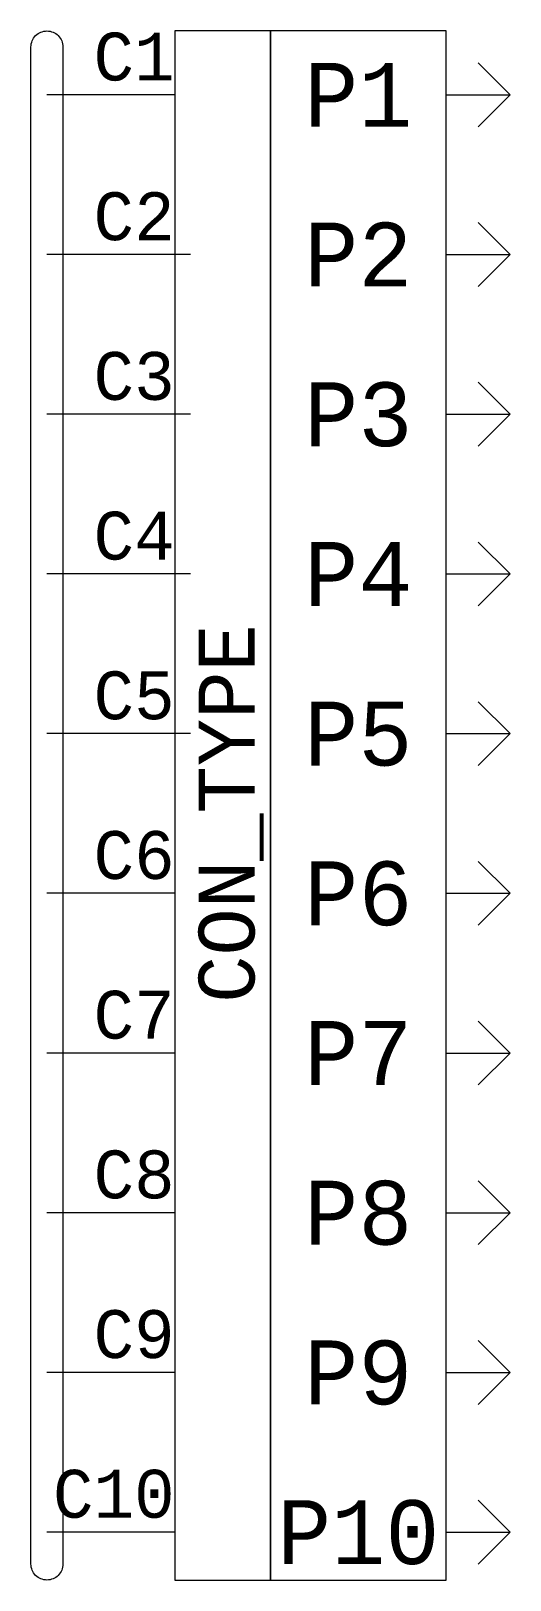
# Model space of a CAD drawing. Header units: millimetres. Extents: x -15 to 0, y -46.5 to 2.
import ezdxf
from ezdxf.enums import TextEntityAlignment as Align

# ---------------------------------------------------------------- set-up
doc = ezdxf.new("R2010")
doc.units = ezdxf.units.MM
doc.header["$LTSCALE"] = 0.5
doc.header["$MEASUREMENT"] = 0
for name, color, linetype in [('AV-CABL', 4, 'CONTINUOUS'), ('AV-CONN', 105, 'CONTINUOUS'), ('AV-TEXT', 50, 'CONTINUOUS')]:
    doc.layers.add(name, color=color, linetype=linetype)
doc.styles.add('CURT STANDARD', font='consola.ttf')

msp = doc.modelspace()

# ---------------------------------------------------------------- linework, layer by layer
at = {"layer": 'AV-CABL'}
for p, q in [((0, 0), (-1, 1)), ((-10.5, 0), (-14.5, 0)), ((-2, 0), (0, 0)), ((0, 0), (-1, -1)), ((0, -5), (-1, -4)), ((-10, -5), (-14.5, -5)), ((-2, -5), (0, -5)), ((0, -5), (-1, -6)), ((0, -10), (-1, -9)), ((-10, -10), (-14.5, -10)), ((-2, -10), (0, -10)), ((0, -10), (-1, -11)), ((0, -15), (-1, -14)), ((-10, -15), (-14.5, -15)), ((-2, -15), (0, -15)), ((0, -15), (-1, -16)), ((0, -20), (-1, -19)), ((-10, -20), (-14.5, -20)), ((-2, -20), (0, -20)), ((0, -20), (-1, -21)), ((0, -25), (-1, -24)), ((-10.5, -25), (-14.5, -25)), ((-2, -25), (0, -25)), ((0, -25), (-1, -26)), ((0, -30), (-1, -29)), ((-10.5, -30), (-14.5, -30)), ((-2, -30), (0, -30)), ((0, -30), (-1, -31)), ((0, -35), (-1, -34)), ((-10.5, -35), (-14.5, -35)), ((-2, -35), (0, -35)), ((0, -35), (-1, -36)), ((0, -40), (-1, -39)), ((-10.5, -40), (-14.5, -40)), ((-2, -40), (0, -40)), ((0, -40), (-1, -41)), ((0, -45), (-1, -44)), ((-10.5, -45), (-14.5, -45)), ((-2, -45), (0, -45)), ((0, -45), (-1, -46))]:
    msp.add_line(p, q, dxfattribs=at)
msp.add_lwpolyline([(-14.5, 2), (-14.5, 2, -0.414214), (-14, 1.5), (-14, -46, -0.414214), (-14.5, -46.5), (-14.5, -46.5, -0.414214), (-15, -46), (-15, 1.5, -0.414214)], format="xyb", close=True, dxfattribs=at)
at = {"layer": 'AV-CONN'}
for points in [[(-7.5, 2), (-10.5, 2), (-10.5, -46.5), (-7.5, -46.5)], [(-2, 2), (-7.5, 2), (-7.5, -46.5), (-2, -46.5)]]:
    msp.add_lwpolyline(points, close=True, dxfattribs=at)

# ---------------------------------------------------------------- texts
at = {"layer": 'AV-TEXT', "style": 'CURT STANDARD'}
for tag, p in [('C1', (-10.5, 0)), ('C2', (-10.5, -5)), ('C3', (-10.5, -10)), ('C4', (-10.5, -15)), ('C5', (-10.5, -20)), ('C6', (-10.5, -25)), ('C7', (-10.5, -30)), ('C8', (-10.5, -35)), ('C9', (-10.5, -40)), ('C10', (-10.5, -45))]:
    msp.add_attdef(tag, text='', height=1.5, dxfattribs=at).set_placement(p, align=Align.BOTTOM_RIGHT)
for tag, text, p in [('P1', '1', (-4.75, 0)), ('P2', '2', (-4.75, -5)), ('P3', '3', (-4.75, -10)), ('P4', '4', (-4.75, -15)), ('P5', '5', (-4.75, -20)), ('P6', '6', (-4.75, -25)), ('P7', '7', (-4.75, -30)), ('P8', '8', (-4.75, -35)), ('P9', '9', (-4.75, -40)), ('P10', '10', (-4.75, -45))]:
    msp.add_attdef(tag, text=text, height=2, dxfattribs=at).set_placement(p, align=Align.MIDDLE_CENTER)
msp.add_attdef('CON_TYPE', text='TRRS', height=1.75, rotation=90, dxfattribs=at).set_placement((-8, -22.5), align=Align.CENTER)

doc.saveas('drawing.dxf')
